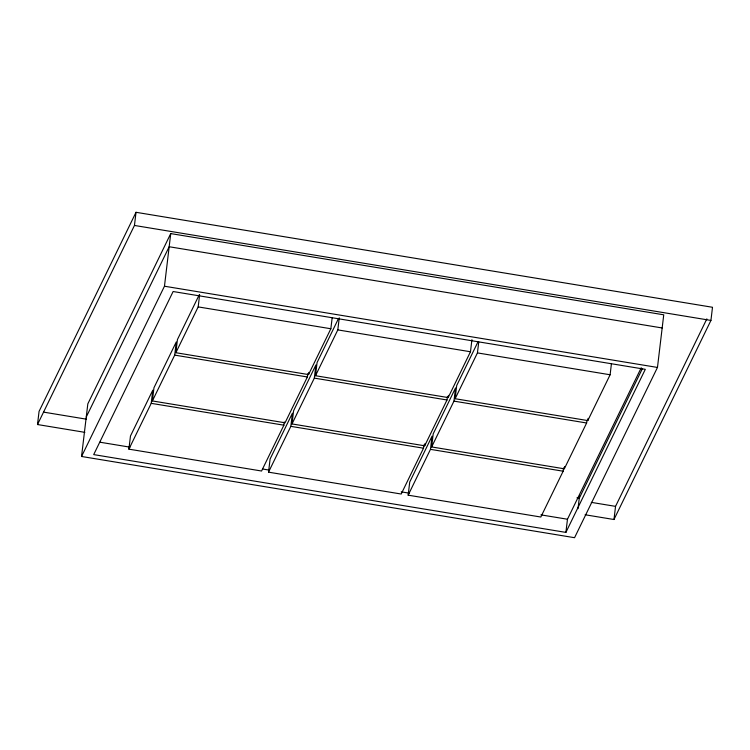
<?xml version="1.0" encoding="UTF-8"?>
<svg xmlns="http://www.w3.org/2000/svg" width="750" height="750" viewBox="0 0 750 750"><rect width="100%" height="100%" fill="white"/><g stroke="black" fill="none" stroke-linecap="round" stroke-linejoin="round"><path stroke-width="1.12" d="M84.862 432.347L37.5 424.537L39.066 411.384L136.022 212.297L712.5 307.275L710.934 320.428L613.978 519.516L585.094 514.763M81.544 456.478L87.825 403.847L170.738 233.588L663.741 314.812L657.469 367.444L574.556 537.703L81.544 456.478L164.466 286.219L170.738 233.588M37.5 424.537L134.456 225.45L136.022 212.297M128.897 449.156L130.472 436.003L152.784 390.178L151.219 403.341L128.897 449.156L261.572 471.019L283.884 425.194L284.278 421.913M152.381 400.941L153.956 387.778L176.269 341.962L174.703 355.116L152.381 400.941L285.056 422.794L307.369 376.978L307.762 373.688M332.166 317.794L330.853 328.753L308.541 374.578L175.866 352.716L177.441 339.553L199.247 294.778M175.866 352.716L198.178 306.9L199.622 294.834M268.528 472.162L270.103 459.009L292.416 413.184L290.841 426.347L268.528 472.162L401.203 494.025L423.516 448.2L423.909 444.909M292.013 423.938L293.588 410.784L315.9 364.969L314.325 378.122L292.013 423.938L424.688 445.8L447 399.984L447.394 396.694M308.541 374.578L308.803 372.384M471.928 339.694L470.484 351.759L448.172 397.575L315.497 375.722L317.072 362.559L338.363 318.825M315.497 375.722L337.809 329.897L339.253 317.841M408.159 495.169L409.734 482.006L432.047 436.191L430.472 449.353L408.159 495.169L540.834 517.031L563.147 471.206L563.541 467.916M424.688 445.8L424.95 443.606M431.644 446.944L433.209 433.791L455.531 387.966L453.956 401.128L431.644 446.944L564.319 468.806L586.631 422.991L586.894 420.797M448.172 397.575L448.434 395.391M611.419 363.797L610.116 374.766L587.803 420.581L455.128 398.728L456.694 385.566L477.994 341.831M455.128 398.728L477.441 352.903L478.753 341.944M564.319 468.806L564.581 466.613M565.894 532.397L645.309 369.328L173.119 291.525L93.703 454.603L565.894 532.397L567.469 519.234L641.241 367.734M587.803 420.581L588.066 418.387M578.016 508.678L579.525 496.041M613.978 519.516L615.544 506.363L706.856 318.863M86.259 417L169.172 246.741L662.175 327.966M642.216 368.962L579.263 498.234L576.947 497.85M134.456 225.45L710.934 320.428M164.466 286.219L657.469 367.444M198.178 306.9L330.853 328.753M337.809 329.897L470.484 351.759M477.441 352.903L610.116 374.766M174.703 355.116L307.369 376.978M314.325 378.122L447 399.984M453.956 401.128L586.631 422.991M151.219 403.341L283.884 425.194M290.841 426.347L423.516 448.2M430.472 449.353L563.147 471.206M43.688 412.144L86.438 419.184M591.281 502.369L615.544 506.363M99.891 442.2L129.909 447.15M262.678 469.022L268.453 469.969M401.212 491.85L409.303 493.181M540.909 514.866L567.469 519.234"/></g></svg>
